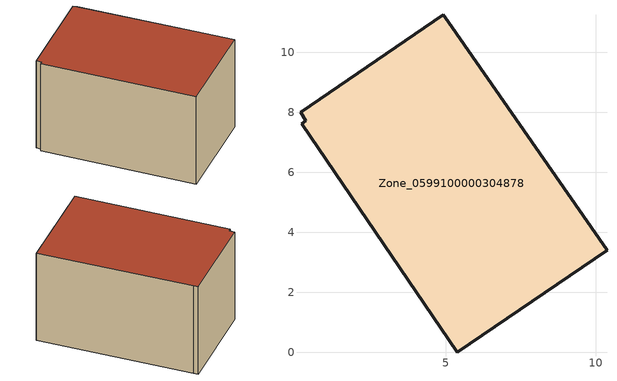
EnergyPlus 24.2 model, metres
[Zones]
Zone_0599100000304878
 floor ground (C_G): 4.92,11.26 5.07,11.03 10.37,3.4 5.38,0 0.19,7.62 0.34,7.72 0.15,8 z0
 wall outside (C_F): 5.07,11.03 4.92,11.26 0.15,8 0.34,7.72 0.19,7.62 5.38,0 10.37,3.4 5.07,11.03 z0:5.83
 roof outside (C_R): 10.37,3.4 5.07,11.03 4.92,11.26 0.15,8 0.34,7.72 0.19,7.62 5.38,0 z5.83
[BUILDING]
Pand.0599100000304878: North Axis=0; Terrain=City; Loads Convergence Tolerance Value=0.04; Temperature Convergence Tolerance Value=0.4; Solar Distribution=FullExterior; Maximum Number of Warmup Days=25; Minimum Number of Warmup Days=1
[Site:Location]
Rotterdam.The.Hague.AP_ZH_NLD Design_Conditions: Latitude=51.96; Longitude=4.45; Time Zone=1; Elevation=-4.5
[SITE:GROUNDTEMPERATURE:BUILDINGSURFACE]
18, 18, 18, 18, 18, 18, 18, 18, 18, 18, 18, 18
[MATERIAL] Thermal Absorptance=0.9; Solar Absorptance=0.7; Visible Absorptance=0.7
Name | Roughness | Thickness | Conductivity | Density | Specific Heat
G.TC.1946-1964 | MediumSmooth | 0.15 | 1 | 540 | 1210
F.TC.1946-1964 | Rough | 0.3 | 0.857143 | 1920 | 840
R.TC.1946-1964 | MediumRough | 0.2 | 0.235294 | 1500 | 1000
[CONSTRUCTION]
C_G: G.TC.1946-1964
C_F: F.TC.1946-1964
C_R: R.TC.1946-1964
[ZONE]
Zone_0599100000304878: Type=1; Multiplier=1; Ceiling Height=Autocalculate; Volume=Autocalculate; Floor Area=autocalculate; Part of Total Floor Area=Yes
[ZONEINFILTRATION:DESIGNFLOWRATE]
Infil_Zone_0599100000304878: Zone or ZoneList or Space or SpaceList=Zone_0599100000304878; Schedule=AlwaysOn; Design Flow Rate Calculation Method=Flow/Area; Flow Rate per Floor Area=0.003; Constant Term Coefficient=1; Temperature Term Coefficient=0; Velocity Term Coefficient=0; Velocity Squared Term Coefficient=0
[HVACTEMPLATE:ZONE:IDEALLOADSAIRSYSTEM]
Zone_0599100000304878: Maximum Heating Supply Air Temperature=50; Minimum Cooling Supply Air Temperature=13; Maximum Heating Supply Air Humidity Ratio=0.0156; Minimum Cooling Supply Air Humidity Ratio=0.0077; Heating Limit=NoLimit; Cooling Limit=NoLimit; Dehumidification Control Type=ConstantSensibleHeatRatio; Cooling Sensible Heat Ratio=0.7; Dehumidification Setpoint=60; Humidification Control Type=None; Humidification Setpoint=30; Outdoor Air Method=None; Outdoor Air Flow Rate per Person=0.00944; Outdoor Air Flow Rate per Zone Floor Area=0; Outdoor Air Flow Rate per Zone=0; Demand Controlled Ventilation Type=None; Outdoor Air Economizer Type=NoEconomizer; Heat Recovery Type=None; Sensible Heat Recovery Effectiveness=0.7; Latent Heat Recovery Effectiveness=0.65
[ZONECONTROL:THERMOSTAT]
ThermostatControl_Zone_0599100000304878: Zone or ZoneList=Zone_0599100000304878; Control Type Schedule=DualSetpointControlType; Control 1=Thermostat_Zone_0599100000304878; Temperature Difference Between Cutout And Setpoint=0
[THERMOSTATSETPOINT:DUALSETPOINT]
Thermostat_Zone_0599100000304878: Heating Setpoint Temperature Schedule=HeatingSetpoint_Zone_0599100000304878; Cooling Setpoint Temperature Schedule=CoolingSetpoint_Zone_0599100000304878
[SCHEDULE:COMPACT]
HeatingSetpoint_Zone_0599100000304878: Through: 12/31, For: AllDays, Until: 24:00, 21
CoolingSetpoint_Zone_0599100000304878: Through: 12/31, For: AllDays, Until: 24:00, 24
DualSetpointControlType: Through: 12/31, For: AllDays, Until: 24:00, 4
AlwaysOn: Through: 12/31, For: AllDays, Until: 24:00, 1
